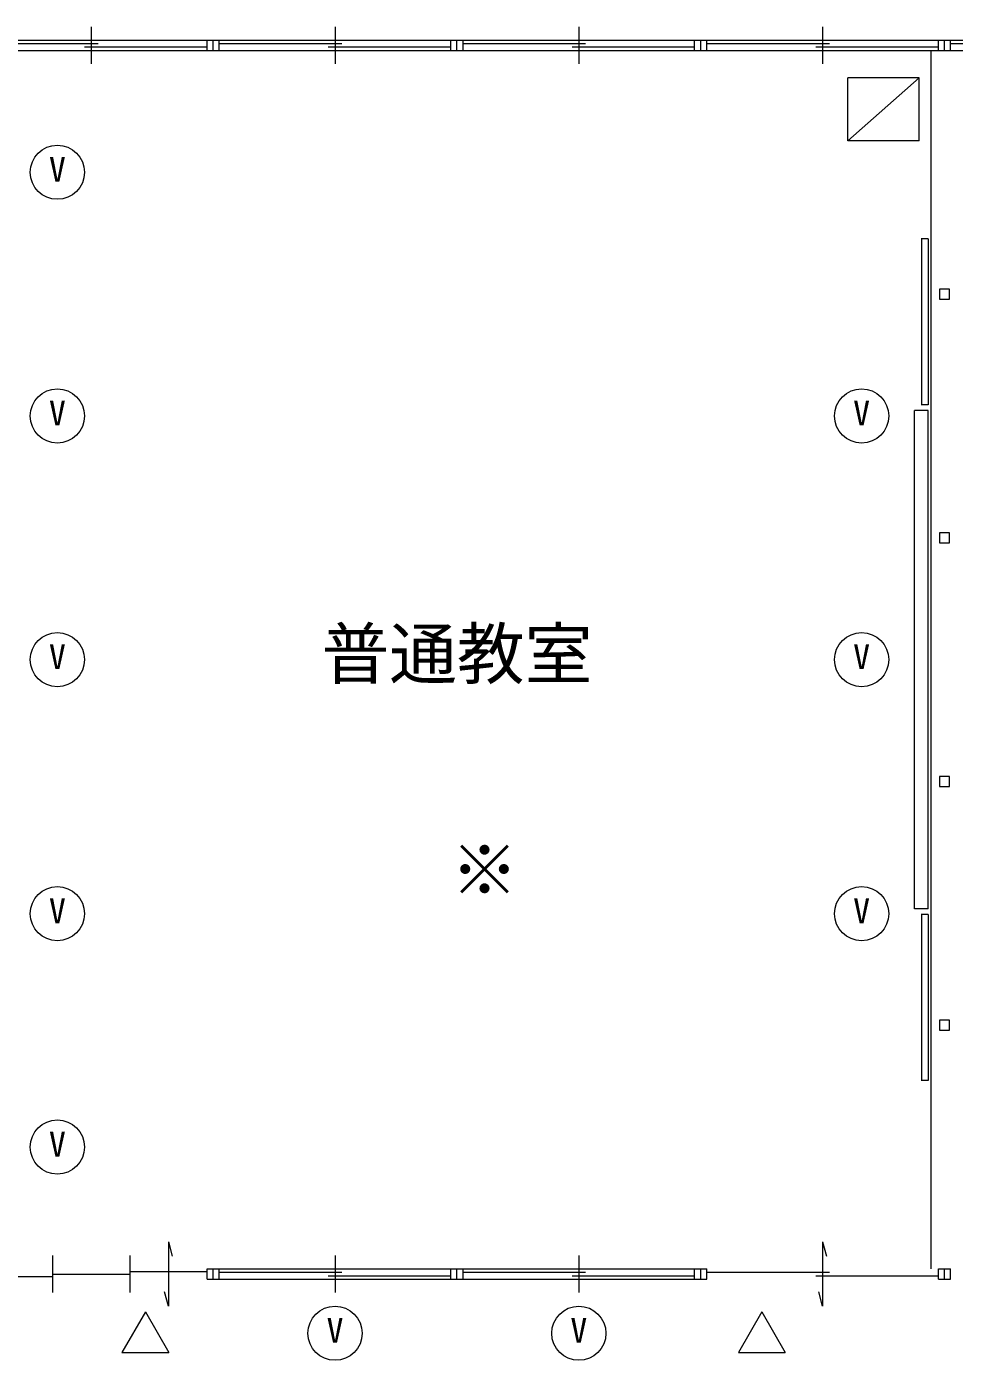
# Model space of a CAD drawing. Units: millimetres at full size, sheet at 1:100. Extents: x -84100 to 167013, y -59450 to 59350.
# Drawn here: x -31030 to -24181, y -25903 to -16053 of the extents above; entities that cross this region are included whole.
import ezdxf
from ezdxf.enums import TextEntityAlignment as Align

# ---------------------------------------------------------------- set-up
doc = ezdxf.new("R2010")
doc.units = ezdxf.units.MM
doc.header["$LTSCALE"] = 100
for name, color, linetype, lineweight in [('0-2_間仕切り', 5, 'Continuous', 9), ('0-4_通り芯', 3, 'Continuous', 9), ('0-7_作図線', 7, 'Continuous', 9), ('0-E_屋根', 2, 'Continuous', 9), ('3-1', 5, 'Continuous', 9), ('3-3', 4, 'Continuous', 9)]:
    doc.layers.add(name, color=color, linetype=linetype, lineweight=lineweight)
doc.layers.add('1-E', color=7, linetype='Continuous')
doc.layers.add('2-A', color=7, linetype='Continuous')
doc.styles.add('ＭＳ ゴシック', font='')
doc.styles.get('ＭＳ ゴシック').set_extended_font_data('MS Gothic')

msp = doc.modelspace()

# ---------------------------------------------------------------- linework, layer by layer
at = {"layer": '0-2_間仕切り'}
for p, q in [((-30553.5, -16053.3), (-30553.5, -16328.3)), ((-28753.5, -16053.3), (-28753.5, -16328.3)), ((-26953.5, -16053.3), (-26953.5, -16328.3)), ((-25153.5, -16053.3), (-25153.5, -16328.3)), ((-31408.5, -16153.3), (-29698.5, -16153.3)), ((-29608.5, -16153.3), (-27898.5, -16153.3)), ((-27808.5, -16153.3), (-26098.5, -16153.3)), ((-26008.5, -16153.3), (-24298.5, -16153.3)), ((-24208.5, -16153.3), (-22498.5, -16153.3)), ((-31408.5, -16178.3), (-30503.5, -16178.3)), ((-31408.5, -16228.3), (-29698.5, -16228.3)), ((-30603.5, -16203.3), (-29698.5, -16203.3)), ((-29608.5, -16178.3), (-28703.5, -16178.3)), ((-29608.5, -16228.3), (-27898.5, -16228.3)), ((-28803.5, -16203.3), (-27898.5, -16203.3)), ((-27808.5, -16178.3), (-26903.5, -16178.3)), ((-27808.5, -16228.3), (-26098.5, -16228.3)), ((-27003.5, -16203.3), (-26098.5, -16203.3)), ((-26008.5, -16178.3), (-25103.5, -16178.3)), ((-26008.5, -16228.3), (-24298.5, -16228.3)), ((-25203.5, -16203.3), (-24298.5, -16203.3)), ((-24208.5, -16178.3), (-23303.5, -16178.3)), ((-24208.5, -16228.3), (-22498.5, -16228.3)), ((-29983.5, -25028.3), (-29983.5, -25503.3)), ((-29983.5, -25028.3), (-29955.1, -25134.5)), ((-25153.5, -25028.3), (-25153.5, -25503.3)), ((-25153.5, -25028.3), (-25125.1, -25134.5)), ((-30838.5, -25128.3), (-30838.5, -25403.3)), ((-30268.5, -25128.3), (-30268.5, -25403.3)), ((-28753.5, -25128.3), (-28753.5, -25403.3)), ((-26953.5, -25128.3), (-26953.5, -25403.3)), ((-31408.5, -25284.6), (-30838.5, -25284.6)), ((-30838.5, -25265.8), (-30268.5, -25265.8)), ((-30268.5, -25247.1), (-29698.5, -25247.1)), ((-29608.5, -25228.3), (-27898.5, -25228.3)), ((-29608.5, -25253.3), (-28703.5, -25253.3)), ((-29608.5, -25303.3), (-27898.5, -25303.3)), ((-28803.5, -25278.3), (-27898.5, -25278.3)), ((-27808.5, -25228.3), (-26098.5, -25228.3)), ((-27808.5, -25253.3), (-26903.5, -25253.3)), ((-27808.5, -25303.3), (-26098.5, -25303.3)), ((-27003.5, -25278.3), (-26098.5, -25278.3)), ((-26008.5, -25253.3), (-25103.5, -25253.3)), ((-25203.5, -25278.3), (-24298.5, -25278.3)), ((-29983.5, -25503.3), (-30012, -25397.2)), ((-25153.5, -25503.3), (-25182, -25397.2))]:
    msp.add_line(p, q, dxfattribs=at)
at = {"layer": '0-4_通り芯'}
msp.add_line((-24353.5, -16228.3), (-24353.5, -25228.3), dxfattribs=at)
at = {"layer": '0-7_作図線'}
for p, q in [((-29698.5, -16153.3), (-29608.5, -16153.3)), ((-29698.5, -16228.3), (-29698.5, -16153.3)), ((-29653.5, -16228.3), (-29653.5, -16153.3)), ((-29608.5, -16228.3), (-29608.5, -16153.3)), ((-27898.5, -16153.3), (-27808.5, -16153.3)), ((-27898.5, -16228.3), (-27898.5, -16153.3)), ((-27853.5, -16228.3), (-27853.5, -16153.3)), ((-27808.5, -16228.3), (-27808.5, -16153.3)), ((-26098.5, -16153.3), (-26008.5, -16153.3)), ((-26098.5, -16228.3), (-26098.5, -16153.3)), ((-26053.5, -16228.3), (-26053.5, -16153.3)), ((-26008.5, -16228.3), (-26008.5, -16153.3)), ((-24298.5, -16153.3), (-24208.5, -16153.3)), ((-24298.5, -16228.3), (-24298.5, -16153.3)), ((-24253.5, -16228.3), (-24253.5, -16153.3)), ((-24208.5, -16228.3), (-24208.5, -16153.3)), ((-29698.5, -16228.3), (-29608.5, -16228.3)), ((-27898.5, -16228.3), (-27808.5, -16228.3)), ((-26098.5, -16228.3), (-26008.5, -16228.3)), ((-24298.5, -16228.3), (-24208.5, -16228.3)), ((-29698.5, -25228.3), (-29608.5, -25228.3)), ((-29698.5, -25303.3), (-29698.5, -25228.3)), ((-29698.5, -25303.3), (-29608.5, -25303.3)), ((-29653.5, -25303.3), (-29653.5, -25228.3)), ((-29608.5, -25303.3), (-29608.5, -25228.3)), ((-27898.5, -25228.3), (-27808.5, -25228.3)), ((-27898.5, -25303.3), (-27898.5, -25228.3)), ((-27898.5, -25303.3), (-27808.5, -25303.3)), ((-27853.5, -25303.3), (-27853.5, -25228.3)), ((-27808.5, -25303.3), (-27808.5, -25228.3)), ((-26098.5, -25228.3), (-26008.5, -25228.3)), ((-26098.5, -25303.3), (-26098.5, -25228.3)), ((-26098.5, -25303.3), (-26008.5, -25303.3)), ((-26053.5, -25303.3), (-26053.5, -25228.3)), ((-26008.5, -25303.3), (-26008.5, -25228.3)), ((-24298.5, -25228.3), (-24208.5, -25228.3)), ((-24298.5, -25303.3), (-24298.5, -25228.3)), ((-24298.5, -25303.3), (-24208.5, -25303.3)), ((-24253.5, -25303.3), (-24253.5, -25228.3)), ((-24208.5, -25303.3), (-24208.5, -25228.3))]:
    msp.add_line(p, q, dxfattribs=at)
for points in [[(-24291, -18065.8), (-24216, -18065.8), (-24216, -17990.8), (-24291, -17990.8)], [(-24291, -19865.8), (-24216, -19865.8), (-24216, -19790.8), (-24291, -19790.8)], [(-24291, -21665.8), (-24216, -21665.8), (-24216, -21590.8), (-24291, -21590.8)], [(-24291, -23465.8), (-24216, -23465.8), (-24216, -23390.8), (-24291, -23390.8)]]:
    msp.add_lwpolyline(points, close=True, dxfattribs=at)
at = {"layer": '0-E_屋根'}
for p, q in [((-24441.4, -16432.3), (-24968.1, -16897.6)), ((-24441.4, -16432.3), (-24968.1, -16432.3)), ((-24968.1, -16897.6), (-24968.1, -16432.3)), ((-24441.4, -16897.6), (-24441.4, -16432.3)), ((-24441.4, -16897.6), (-24968.1, -16897.6)), ((-24373.5, -17619.2), (-24424.6, -17619.2)), ((-24423.5, -17619.2), (-24423.5, -18846.5)), ((-24373.5, -17619.2), (-24373.5, -18846.5)), ((-24475.8, -22569.2), (-24475.8, -18887.4)), ((-24373.5, -18887.4), (-24475.8, -18887.4)), ((-24373.5, -18846.5), (-24424.6, -18846.5)), ((-24373.5, -22569.2), (-24373.5, -18887.4)), ((-24373.5, -22569.2), (-24475.8, -22569.2)), ((-24373.5, -22610.1), (-24424.6, -22610.1)), ((-24423.5, -22610.1), (-24423.5, -23837.4)), ((-24373.5, -22610.1), (-24373.5, -23837.4)), ((-24373.5, -23837.4), (-24424.6, -23837.4))]:
    msp.add_line(p, q, dxfattribs=at)
at = {"layer": '3-1'}
for p, q in [((-30153.9, -25545.7), (-30327.1, -25845.7)), ((-30153.9, -25545.7), (-29980.7, -25845.7)), ((-25602.1, -25545.7), (-25775.3, -25845.7)), ((-25602.1, -25545.7), (-25428.9, -25845.7)), ((-30327.1, -25845.7), (-29980.7, -25845.7)), ((-25775.3, -25845.7), (-25428.9, -25845.7))]:
    msp.add_line(p, q, dxfattribs=at)
at = {"layer": '3-3'}
for centre in [(-30803.5, -17128.3), (-30803.5, -18928.3), (-24865.5, -18928.3), (-30803.5, -20728.3), (-24865.5, -20728.3), (-30803.5, -22604.6), (-24865.5, -22604.6), (-30803.5, -24328.3), (-28753.5, -25703.3), (-26953.5, -25703.3)]:
    msp.add_circle(centre, 200, dxfattribs=at)

# ---------------------------------------------------------------- texts
at = {"layer": '1-E', "style": 'ＭＳ ゴシック'}
msp.add_text('普通教室', height=366.6, dxfattribs=at).set_placement((-28853.5, -20978.3), align=Align.BOTTOM_LEFT)
at = {"layer": '2-A', "style": 'ＭＳ ゴシック'}
msp.add_text('※', height=366.6, dxfattribs=at).set_placement((-27899.8, -22574.5), align=Align.BOTTOM_LEFT)
at = {"layer": '3-3', "style": 'ＭＳ ゴシック'}
for p in [(-30866, -17253.3), (-30866, -19053.3), (-24928, -19053.3), (-30866, -20853.3), (-24928, -20853.3), (-30866, -22729.6), (-24928, -22729.6), (-30866, -24453.3), (-28816, -25828.3), (-27016, -25828.3)]:
    msp.add_text('V', height=183.3, dxfattribs=at).set_placement(p, align=Align.BOTTOM_LEFT)

doc.saveas('drawing.dxf')
